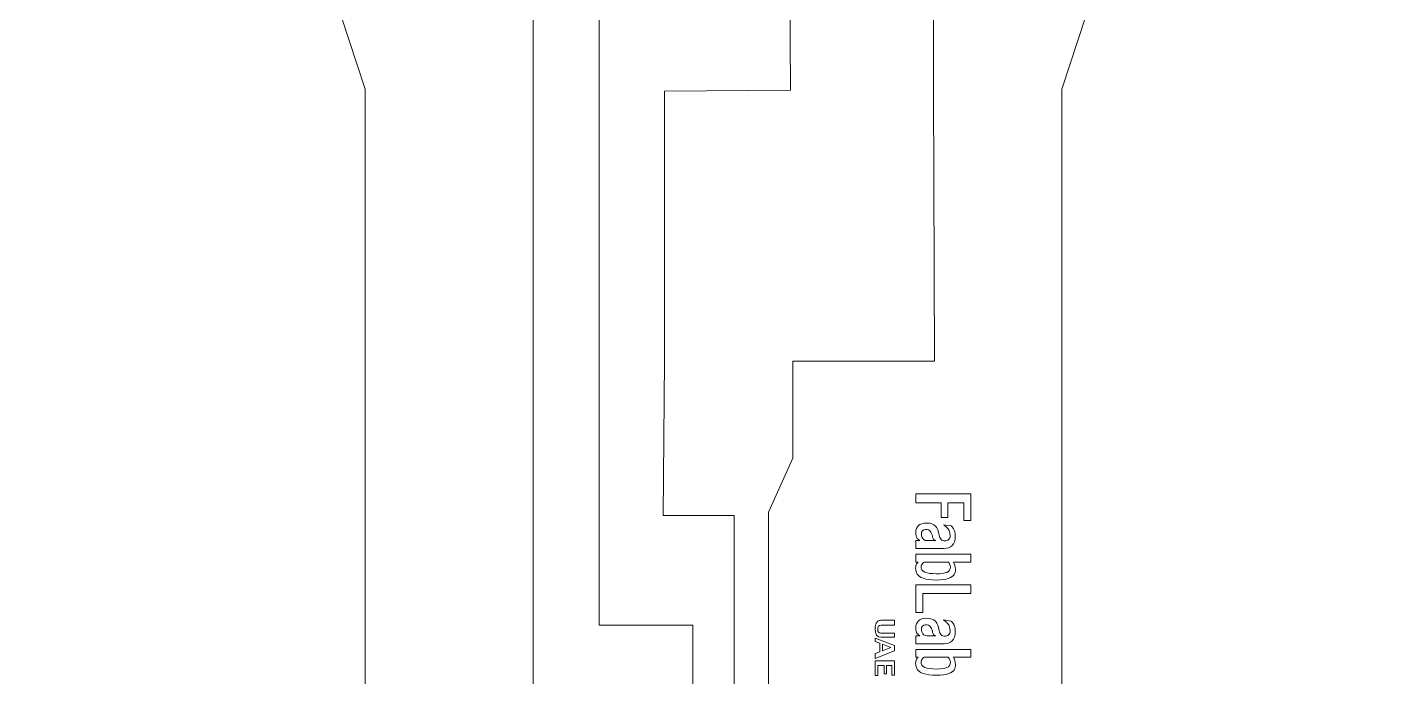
# Model space of a CAD drawing. Header units: millimetres. Extents: x -142 to 112, y -67 to 203.
# Drawn here: x -40 to 20, y 111.9 to 140.3 of the extents above; entities that cross this region are included whole.
import ezdxf

# ---------------------------------------------------------------- set-up
doc = ezdxf.new("R2010")
doc.units = ezdxf.units.MM
doc.header["$MEASUREMENT"] = 0
doc.layers.add('Layer 1', color=7, linetype='Continuous')

msp = doc.modelspace()

# ---------------------------------------------------------------- linework, layer by layer
at = {"layer": 'Layer 1', "lineweight": 9}
for points, knots in [([(-10.9117, 91.1512), (-10.9117, 91.1512), (-10.9117, 114.1512), (-10.9117, 114.1512), (-10.9117, 114.1512), (-10.9117, 114.1512), (-15.0117, 114.1512), (-15.0117, 114.1512), (-15.0117, 114.1512), (-15.0117, 114.1512), (-15.0117, 141.2705), (-15.0117, 141.2705), (-15.0117, 141.2705), (-15.0117, 141.2705), (-12.841, 143.4412), (-12.841, 143.4412), (-12.841, 143.4412), (-12.841, 143.4412), (-12.841, 144.2505), (-12.841, 144.2505), (-12.841, 144.2505), (-12.841, 144.2505), (-15.731, 144.2505), (-15.731, 144.2505), (-15.731, 144.2505), (-15.731, 144.2505), (-15.731, 143.4412), (-15.731, 143.4412), (-15.731, 143.4412), (-15.731, 143.4412), (-17.9017, 141.2705), (-17.9017, 141.2705), (-17.9017, 141.2705), (-17.9017, 141.2705), (-17.9017, 111.2612), (-17.9017, 111.2612), (-17.9017, 111.2612), (-17.9017, 111.2612), (-12.4117, 111.2612), (-12.4117, 111.2612), (-12.4117, 111.2612), (-12.4117, 111.2612), (-12.4117, 91.1512), (-12.4117, 91.1512), (-12.4117, 91.1512), (-13.2079, 91.1507), (-13.9712, 90.8339), (-14.5338, 90.2706), (-14.5338, 90.2706), (-15.0964, 89.7073), (-15.4122, 88.9473), (-15.4117, 88.1512), (-15.4117, 88.1512), (-15.4117, 88.1512), (-15.4117, 77.5512), (-15.4117, 77.5512), (-15.4117, 77.5512), (-15.4117, 77.5512), (-40.0117, 77.5512), (-40.0117, 77.5512), (-40.0117, 77.5512), (-40.0117, 77.5512), (-40.0117, 90.2404), (-40.0117, 90.2404), (-40.0117, 90.2404), (-40.0117, 90.2404), (-25.2433, 103.3482), (-25.2433, 103.3482), (-25.2433, 103.3482), (-25.2433, 103.3482), (-25.2433, 137.5717), (-25.2433, 137.5717), (-25.2433, 137.5717), (-25.2433, 137.5717), (-30.1321, 152.433), (-30.1321, 152.433), (-30.1321, 152.433), (-30.1321, 152.433), (-30.1321, 197.5433), (-30.1321, 197.5433), (-30.1321, 197.5433), (-30.1321, 197.5433), (-25.2236, 202.9913), (-25.2236, 202.9913), (-25.2236, 202.9913), (-25.2236, 202.9913), (5.2002, 202.9913), (5.2002, 202.9913), (5.2002, 202.9913), (5.2002, 202.9913), (10.1087, 197.5433), (10.1087, 197.5433), (10.1087, 197.5433), (10.1087, 197.5433), (10.1087, 152.433), (10.1087, 152.433), (10.1087, 152.433), (10.1087, 152.433), (5.2199, 137.5717), (5.2199, 137.5717), (5.2199, 137.5717), (5.2199, 137.5717), (5.2199, 103.3482), (5.2199, 103.3482), (5.2199, 103.3482), (5.2199, 103.3482), (19.9883, 90.2404), (19.9883, 90.2404), (19.9883, 90.2404), (19.9883, 90.2404), (19.9883, 77.5512), (19.9883, 77.5512), (19.9883, 77.5512), (19.9883, 77.5512), (-4.6117, 77.5512), (-4.6117, 77.5512), (-4.6117, 77.5512), (-4.6117, 77.5512), (-4.6117, 88.1512), (-4.6117, 88.1512), (-4.6117, 88.1512), (-4.6122, 88.9473), (-4.929, 89.7107), (-5.4923, 90.2733), (-5.4923, 90.2733), (-6.0556, 90.8359), (-6.8156, 91.1517), (-7.6117, 91.1512), (-7.6117, 91.1512), (-7.6117, 91.1512), (-7.6117, 119.0786), (-7.6117, 119.0786), (-7.6117, 119.0786), (-7.6117, 119.0786), (-6.5403, 121.4512), (-6.5403, 121.4512), (-6.5403, 121.4512), (-6.5403, 121.4512), (-6.5403, 125.6861), (-6.5403, 125.6861), (-6.5403, 125.6861), (-6.5403, 125.6861), (-6.2144, 125.6861), (-6.2144, 125.6861), (-6.2144, 125.6861), (-6.2144, 125.6861), (-0.3509, 125.6863), (-0.3509, 125.6863), (-0.3509, 125.6863), (-0.3509, 125.6863), (-0.3877, 137.526), (-0.3877, 137.526), (-0.3877, 137.526), (-0.3877, 137.526), (-0.3877, 144.273), (-0.3877, 144.273), (-0.3877, 144.273), (-0.3877, 144.273), (-6.6881, 144.2505), (-6.6881, 144.2505), (-6.6881, 144.2505), (-6.6881, 144.2505), (-6.6418, 137.5242), (-6.6418, 137.5242), (-6.6418, 137.5242), (-6.6418, 137.5242), (-12.1509, 137.4863), (-12.1509, 137.4863), (-12.1509, 137.4863), (-12.1509, 137.4863), (-12.1509, 125.6863), (-12.1509, 125.6863), (-12.1509, 125.6863), (-12.1509, 125.6863), (-12.2144, 118.9391), (-12.2144, 118.9391), (-12.2144, 118.9391), (-12.2144, 118.9391), (-9.1117, 118.9391), (-9.1117, 118.9391), (-9.1117, 118.9391), (-9.1117, 118.9391), (-9.1117, 91.1512), (-9.1117, 91.1512), (-9.1117, 91.1512), (-9.1117, 91.1512), (-10.9117, 91.1512), (-10.9117, 91.1512)], [0, 0, 0, 0, 0.0208333, 0.0208333, 0.0208333, 0.0208333, 0.0416667, 0.0416667, 0.0416667, 0.0416667, 0.0625, 0.0625, 0.0625, 0.0625, 0.0833333, 0.0833333, 0.0833333, 0.0833333, 0.1041667, 0.1041667, 0.1041667, 0.1041667, 0.125, 0.125, 0.125, 0.125, 0.1458333, 0.1458333, 0.1458333, 0.1458333, 0.1666667, 0.1666667, 0.1666667, 0.1666667, 0.1875, 0.1875, 0.1875, 0.1875, 0.2083333, 0.2083333, 0.2083333, 0.2083333, 0.2291667, 0.2291667, 0.2291667, 0.2291667, 0.25, 0.25, 0.25, 0.25, 0.2708333, 0.2708333, 0.2708333, 0.2708333, 0.2916667, 0.2916667, 0.2916667, 0.2916667, 0.3125, 0.3125, 0.3125, 0.3125, 0.3333333, 0.3333333, 0.3333333, 0.3333333, 0.3541667, 0.3541667, 0.3541667, 0.3541667, 0.375, 0.375, 0.375, 0.375, 0.3958333, 0.3958333, 0.3958333, 0.3958333, 0.4166667, 0.4166667, 0.4166667, 0.4166667, 0.4375, 0.4375, 0.4375, 0.4375, 0.4583333, 0.4583333, 0.4583333, 0.4583333, 0.4791667, 0.4791667, 0.4791667, 0.4791667, 0.5, 0.5, 0.5, 0.5, 0.5208333, 0.5208333, 0.5208333, 0.5208333, 0.5416667, 0.5416667, 0.5416667, 0.5416667, 0.5625, 0.5625, 0.5625, 0.5625, 0.5833333, 0.5833333, 0.5833333, 0.5833333, 0.6041667, 0.6041667, 0.6041667, 0.6041667, 0.625, 0.625, 0.625, 0.625, 0.6458333, 0.6458333, 0.6458333, 0.6458333, 0.6666667, 0.6666667, 0.6666667, 0.6666667, 0.6875, 0.6875, 0.6875, 0.6875, 0.7083333, 0.7083333, 0.7083333, 0.7083333, 0.7291667, 0.7291667, 0.7291667, 0.7291667, 0.75, 0.75, 0.75, 0.75, 0.7708333, 0.7708333, 0.7708333, 0.7708333, 0.7916667, 0.7916667, 0.7916667, 0.7916667, 0.8125, 0.8125, 0.8125, 0.8125, 0.8333333, 0.8333333, 0.8333333, 0.8333333, 0.8541667, 0.8541667, 0.8541667, 0.8541667, 0.875, 0.875, 0.875, 0.875, 0.8958333, 0.8958333, 0.8958333, 0.8958333, 0.9166667, 0.9166667, 0.9166667, 0.9166667, 0.9375, 0.9375, 0.9375, 0.9375, 0.9583333, 0.9583333, 0.9583333, 0.9583333, 1, 1, 1, 1]), ([(-1.1675, 119.4991), (-1.1675, 119.4991), (-1.1675, 119.8883), (-1.1675, 119.8883), (-1.1675, 119.8883), (-1.1675, 119.8883), (1.2405, 119.8883), (1.2405, 119.8883), (1.2405, 119.8883), (1.2405, 119.8883), (1.2405, 118.7232), (1.2405, 118.7232), (1.2405, 118.7232), (1.2405, 118.7232), (0.9403, 118.7232), (0.9403, 118.7232), (0.9403, 118.7232), (0.9403, 118.7232), (0.9403, 119.4991), (0.9403, 119.4991), (0.9403, 119.4991), (0.9403, 119.4991), (0.2377, 119.4991), (0.2377, 119.4991), (0.2377, 119.4991), (0.2377, 119.4991), (0.2377, 118.8524), (0.2377, 118.8524), (0.2377, 118.8524), (0.2377, 118.8524), (-0.0612, 118.8524), (-0.0612, 118.8524), (-0.0612, 118.8524), (-0.0612, 118.8524), (-0.0612, 119.4991), (-0.0612, 119.4991), (-0.0612, 119.4991), (-0.0612, 119.4991), (-1.1675, 119.4991), (-1.1675, 119.4991)], [0, 0, 0, 0, 0.0909091, 0.0909091, 0.0909091, 0.0909091, 0.1818182, 0.1818182, 0.1818182, 0.1818182, 0.2727273, 0.2727273, 0.2727273, 0.2727273, 0.3636364, 0.3636364, 0.3636364, 0.3636364, 0.4545455, 0.4545455, 0.4545455, 0.4545455, 0.5454545, 0.5454545, 0.5454545, 0.5454545, 0.6363636, 0.6363636, 0.6363636, 0.6363636, 0.7272727, 0.7272727, 0.7272727, 0.7272727, 0.8181818, 0.8181818, 0.8181818, 0.8181818, 1, 1, 1, 1]), ([(0.4265, 117.6222), (0.5168, 117.7066), (0.5621, 117.8432), (0.5621, 118.0321), (0.5621, 118.0321), (0.5613, 118.1248), (0.5476, 118.2046), (0.521, 118.2716), (0.521, 118.2716), (0.4946, 118.3386), (0.4663, 118.3907), (0.436, 118.4281), (0.436, 118.4281), (0.4057, 118.4655), (0.3875, 118.4841), (0.3816, 118.4841), (0.3816, 118.4841), (0.3816, 118.4841), (0.0398, 118.5353), (0.0398, 118.5353), (0.0398, 118.5353), (0.0894, 118.5107), (0.151, 118.4593), (0.2246, 118.3806), (0.2246, 118.3806), (0.2982, 118.302), (0.335, 118.1918), (0.335, 118.0501), (0.335, 118.0501), (0.335, 117.9812), (0.3127, 117.9268), (0.2682, 117.8864), (0.2682, 117.8864), (0.2236, 117.8459), (0.1701, 117.8258), (0.108, 117.8258), (0.108, 117.8258), (0.0465, 117.8258), (-0.0087, 117.8478), (-0.058, 117.8918), (-0.058, 117.8918), (-0.1071, 117.9357), (-0.1363, 117.9984), (-0.1456, 118.0797), (-0.1456, 118.0797), (-0.164, 118.2561), (-0.2167, 118.3883), (-0.3033, 118.4765), (-0.3033, 118.4765), (-0.3899, 118.5647), (-0.5198, 118.6088), (-0.693, 118.6088), (-0.693, 118.6088), (-0.8545, 118.6071), (-0.9727, 118.569), (-1.0474, 118.4949), (-1.0474, 118.4949), (-1.1223, 118.4208), (-1.1627, 118.3278), (-1.1685, 118.216), (-1.1685, 118.216), (-1.1685, 118.0851), (-1.1455, 117.9922), (-1.0991, 117.9376), (-1.0991, 117.9376), (-1.0529, 117.8828), (-1.0143, 117.8507), (-0.9831, 117.8411), (-0.9831, 117.8411), (-0.9831, 117.8411), (-1.1635, 117.8411), (-1.1635, 117.8411), (-1.1635, 117.8411), (-1.1635, 117.8411), (-1.1635, 117.4957), (-1.1635, 117.4957), (-1.1635, 117.4957), (-1.1635, 117.4957), (0.0714, 117.4957), (0.0714, 117.4957), (0.0714, 117.4957), (0.2178, 117.4957), (0.3361, 117.5378), (0.4265, 117.6222)], [0, 0, 0, 0, 0.0454545, 0.0454545, 0.0454545, 0.0454545, 0.0909091, 0.0909091, 0.0909091, 0.0909091, 0.1363636, 0.1363636, 0.1363636, 0.1363636, 0.1818182, 0.1818182, 0.1818182, 0.1818182, 0.2272727, 0.2272727, 0.2272727, 0.2272727, 0.2727273, 0.2727273, 0.2727273, 0.2727273, 0.3181818, 0.3181818, 0.3181818, 0.3181818, 0.3636364, 0.3636364, 0.3636364, 0.3636364, 0.4090909, 0.4090909, 0.4090909, 0.4090909, 0.4545455, 0.4545455, 0.4545455, 0.4545455, 0.5, 0.5, 0.5, 0.5, 0.5454545, 0.5454545, 0.5454545, 0.5454545, 0.5909091, 0.5909091, 0.5909091, 0.5909091, 0.6363636, 0.6363636, 0.6363636, 0.6363636, 0.6818182, 0.6818182, 0.6818182, 0.6818182, 0.7272727, 0.7272727, 0.7272727, 0.7272727, 0.7727273, 0.7727273, 0.7727273, 0.7727273, 0.8181818, 0.8181818, 0.8181818, 0.8181818, 0.8636364, 0.8636364, 0.8636364, 0.8636364, 0.9090909, 0.9090909, 0.9090909, 0.9090909, 1, 1, 1, 1]), ([(-0.688, 117.8411), (-0.688, 117.8411), (-0.688, 117.8411), (-0.688, 117.8411), (-0.688, 117.8411), (-0.783, 117.8411), (-0.852, 117.8973), (-0.8948, 118.0097), (-0.8948, 118.0097), (-0.9116, 118.0503), (-0.92, 118.0896), (-0.92, 118.1272), (-0.92, 118.1272), (-0.92, 118.2521), (-0.8616, 118.3186), (-0.7447, 118.3263), (-0.7447, 118.3263), (-0.6438, 118.3263), (-0.5726, 118.3012), (-0.531, 118.2509), (-0.531, 118.2509), (-0.4893, 118.2008), (-0.4592, 118.1277), (-0.4407, 118.0321), (-0.4407, 118.0321), (-0.4315, 117.9759), (-0.4163, 117.934), (-0.3953, 117.9065), (-0.3953, 117.9065), (-0.3744, 117.879), (-0.353, 117.8613), (-0.3316, 117.8536), (-0.3316, 117.8536), (-0.3101, 117.8458), (-0.2982, 117.8416), (-0.2957, 117.8411), (-0.2957, 117.8411), (-0.2957, 117.8411), (-0.688, 117.8411), (-0.688, 117.8411)], [0, 0, 0, 0, 0.0909091, 0.0909091, 0.0909091, 0.0909091, 0.1818182, 0.1818182, 0.1818182, 0.1818182, 0.2727273, 0.2727273, 0.2727273, 0.2727273, 0.3636364, 0.3636364, 0.3636364, 0.3636364, 0.4545455, 0.4545455, 0.4545455, 0.4545455, 0.5454545, 0.5454545, 0.5454545, 0.5454545, 0.6363636, 0.6363636, 0.6363636, 0.6363636, 0.7272727, 0.7272727, 0.7272727, 0.7272727, 0.8181818, 0.8181818, 0.8181818, 0.8181818, 1, 1, 1, 1]), ([(0.2713, 116.1881), (0.3945, 116.2345), (0.4745, 116.2912), (0.5117, 116.3585), (0.5117, 116.3585), (0.5486, 116.4257), (0.5671, 116.5027), (0.5671, 116.5895), (0.5671, 116.5895), (0.5671, 116.7174), (0.5381, 116.8227), (0.4801, 116.9052), (0.4801, 116.9052), (0.4801, 116.9052), (1.2445, 116.9052), (1.2445, 116.9052), (1.2445, 116.9052), (1.2445, 116.9052), (1.2445, 117.2506), (1.2445, 117.2506), (1.2445, 117.2506), (1.2445, 117.2506), (-1.1635, 117.2506), (-1.1635, 117.2506), (-1.1635, 117.2506), (-1.1635, 117.2506), (-1.1635, 116.9052), (-1.1635, 116.9052), (-1.1635, 116.9052), (-1.1635, 116.9052), (-1.0601, 116.9052), (-1.0601, 116.9052), (-1.0601, 116.9052), (-1.0786, 116.8921), (-1.1022, 116.8632), (-1.1307, 116.8186), (-1.1307, 116.8186), (-1.1593, 116.7741), (-1.1736, 116.7112), (-1.1736, 116.6299), (-1.1736, 116.6299), (-1.1719, 116.5372), (-1.1484, 116.4533), (-1.103, 116.3782), (-1.103, 116.3782), (-1.0576, 116.3032), (-0.9675, 116.2412), (-0.833, 116.1921), (-0.833, 116.1921), (-0.6985, 116.1432), (-0.5072, 116.1186), (-0.2591, 116.1186), (-0.2591, 116.1186), (-0.0287, 116.1186), (0.1481, 116.1417), (0.2713, 116.1881)], [0, 0, 0, 0, 0.0666667, 0.0666667, 0.0666667, 0.0666667, 0.1333333, 0.1333333, 0.1333333, 0.1333333, 0.2, 0.2, 0.2, 0.2, 0.2666667, 0.2666667, 0.2666667, 0.2666667, 0.3333333, 0.3333333, 0.3333333, 0.3333333, 0.4, 0.4, 0.4, 0.4, 0.4666667, 0.4666667, 0.4666667, 0.4666667, 0.5333333, 0.5333333, 0.5333333, 0.5333333, 0.6, 0.6, 0.6, 0.6, 0.6666667, 0.6666667, 0.6666667, 0.6666667, 0.7333333, 0.7333333, 0.7333333, 0.7333333, 0.8, 0.8, 0.8, 0.8, 0.8666667, 0.8666667, 0.8666667, 0.8666667, 1, 1, 1, 1]), ([(-0.7693, 116.4626), (-0.7693, 116.4626), (-0.7693, 116.4626), (-0.7693, 116.4626), (-0.7693, 116.4626), (-0.8808, 116.5101), (-0.9365, 116.5916), (-0.9365, 116.707), (-0.9365, 116.707), (-0.9288, 116.7608), (-0.9063, 116.8073), (-0.869, 116.8465), (-0.869, 116.8465), (-0.8316, 116.8856), (-0.8074, 116.9052), (-0.7964, 116.9052), (-0.7964, 116.9052), (-0.7964, 116.9052), (0.2467, 116.9052), (0.2467, 116.9052), (0.2467, 116.9052), (0.2569, 116.9052), (0.2741, 116.8869), (0.2984, 116.8505), (0.2984, 116.8505), (0.3228, 116.814), (0.3383, 116.7623), (0.3452, 116.6953), (0.3452, 116.6953), (0.3452, 116.5746), (0.2936, 116.4937), (0.1905, 116.4527), (0.1905, 116.4527), (0.0876, 116.4118), (-0.0606, 116.3913), (-0.2541, 116.3913), (-0.2541, 116.3913), (-0.4861, 116.3913), (-0.6578, 116.4151), (-0.7693, 116.4626)], [0, 0, 0, 0, 0.0909091, 0.0909091, 0.0909091, 0.0909091, 0.1818182, 0.1818182, 0.1818182, 0.1818182, 0.2727273, 0.2727273, 0.2727273, 0.2727273, 0.3636364, 0.3636364, 0.3636364, 0.3636364, 0.4545455, 0.4545455, 0.4545455, 0.4545455, 0.5454545, 0.5454545, 0.5454545, 0.5454545, 0.6363636, 0.6363636, 0.6363636, 0.6363636, 0.7272727, 0.7272727, 0.7272727, 0.7272727, 0.8181818, 0.8181818, 0.8181818, 0.8181818, 1, 1, 1, 1]), ([(-0.8633, 115.5216), (-0.8633, 115.5216), (-0.8633, 114.691), (-0.8633, 114.691), (-0.8633, 114.691), (-0.8633, 114.691), (-1.1635, 114.691), (-1.1635, 114.691), (-1.1635, 114.691), (-1.1635, 114.691), (-1.1635, 115.9108), (-1.1635, 115.9108), (-1.1635, 115.9108), (-1.1635, 115.9108), (1.2445, 115.9108), (1.2445, 115.9108), (1.2445, 115.9108), (1.2445, 115.9108), (1.2445, 115.5216), (1.2445, 115.5216), (1.2445, 115.5216), (1.2445, 115.5216), (-0.8633, 115.5216), (-0.8633, 115.5216)], [0, 0, 0, 0, 0.1428571, 0.1428571, 0.1428571, 0.1428571, 0.2857143, 0.2857143, 0.2857143, 0.2857143, 0.4285714, 0.4285714, 0.4285714, 0.4285714, 0.5714286, 0.5714286, 0.5714286, 0.5714286, 0.7142857, 0.7142857, 0.7142857, 0.7142857, 1, 1, 1, 1]), ([(-2.6828, 113.6172), (-2.8552, 113.6172), (-2.9415, 113.74), (-2.9415, 113.9854), (-2.9415, 113.9854), (-2.9415, 114.0933), (-2.9267, 114.1747), (-2.8973, 114.2294), (-2.8973, 114.2294), (-2.8678, 114.2842), (-2.8324, 114.3193), (-2.791, 114.3348), (-2.791, 114.3348), (-2.7496, 114.3503), (-2.7028, 114.3581), (-2.6506, 114.3581), (-2.6506, 114.3581), (-2.6506, 114.3581), (-2.1036, 114.3581), (-2.1036, 114.3581), (-2.1036, 114.3581), (-2.1036, 114.3581), (-2.1036, 114.1419), (-2.1036, 114.1419), (-2.1036, 114.1419), (-2.1036, 114.1419), (-2.6488, 114.1419), (-2.6488, 114.1419), (-2.6488, 114.1419), (-2.6503, 114.1419), (-2.6551, 114.1422), (-2.6632, 114.1429), (-2.6632, 114.1429), (-2.6713, 114.1436), (-2.6784, 114.1439), (-2.6845, 114.1439), (-2.6845, 114.1439), (-2.7821, 114.1439), (-2.8309, 114.0831), (-2.8309, 113.9615), (-2.8309, 113.9615), (-2.8309, 113.8493), (-2.7833, 113.7933), (-2.688, 113.7933), (-2.688, 113.7933), (-2.6805, 113.7933), (-2.6716, 113.7936), (-2.6615, 113.7942), (-2.6615, 113.7942), (-2.6513, 113.7949), (-2.6454, 113.7952), (-2.6436, 113.7952), (-2.6436, 113.7952), (-2.6436, 113.7952), (-2.1036, 113.7952), (-2.1036, 113.7952), (-2.1036, 113.7952), (-2.1036, 113.7952), (-2.1036, 113.6172), (-2.1036, 113.6172), (-2.1036, 113.6172), (-2.1036, 113.6172), (-2.6436, 113.6172), (-2.6436, 113.6172), (-2.6436, 113.6172), (-2.6436, 113.6172), (-2.6828, 113.6172), (-2.6828, 113.6172)], [0, 0, 0, 0, 0.0555556, 0.0555556, 0.0555556, 0.0555556, 0.1111111, 0.1111111, 0.1111111, 0.1111111, 0.1666667, 0.1666667, 0.1666667, 0.1666667, 0.2222222, 0.2222222, 0.2222222, 0.2222222, 0.2777778, 0.2777778, 0.2777778, 0.2777778, 0.3333333, 0.3333333, 0.3333333, 0.3333333, 0.3888889, 0.3888889, 0.3888889, 0.3888889, 0.4444444, 0.4444444, 0.4444444, 0.4444444, 0.5, 0.5, 0.5, 0.5, 0.5555556, 0.5555556, 0.5555556, 0.5555556, 0.6111111, 0.6111111, 0.6111111, 0.6111111, 0.6666667, 0.6666667, 0.6666667, 0.6666667, 0.7222222, 0.7222222, 0.7222222, 0.7222222, 0.7777778, 0.7777778, 0.7777778, 0.7777778, 0.8333333, 0.8333333, 0.8333333, 0.8333333, 0.8888889, 0.8888889, 0.8888889, 0.8888889, 1, 1, 1, 1]), ([(0.4265, 113.4591), (0.5168, 113.5435), (0.5621, 113.6801), (0.5621, 113.8689), (0.5621, 113.8689), (0.5613, 113.9617), (0.5476, 114.0415), (0.521, 114.1085), (0.521, 114.1085), (0.4946, 114.1755), (0.4663, 114.2276), (0.436, 114.265), (0.436, 114.265), (0.4057, 114.3023), (0.3875, 114.321), (0.3816, 114.321), (0.3816, 114.321), (0.3816, 114.321), (0.0398, 114.3722), (0.0398, 114.3722), (0.0398, 114.3722), (0.0894, 114.3476), (0.151, 114.2962), (0.2246, 114.2175), (0.2246, 114.2175), (0.2982, 114.1389), (0.335, 114.0286), (0.335, 113.887), (0.335, 113.887), (0.335, 113.8181), (0.3127, 113.7637), (0.2682, 113.7232), (0.2682, 113.7232), (0.2236, 113.6828), (0.1701, 113.6627), (0.108, 113.6627), (0.108, 113.6627), (0.0465, 113.6627), (-0.0087, 113.6847), (-0.058, 113.7286), (-0.058, 113.7286), (-0.1071, 113.7726), (-0.1363, 113.8352), (-0.1456, 113.9166), (-0.1456, 113.9166), (-0.164, 114.0929), (-0.2167, 114.2252), (-0.3033, 114.3134), (-0.3033, 114.3134), (-0.3899, 114.4016), (-0.5198, 114.4457), (-0.693, 114.4457), (-0.693, 114.4457), (-0.8545, 114.444), (-0.9727, 114.4059), (-1.0474, 114.3318), (-1.0474, 114.3318), (-1.1223, 114.2577), (-1.1627, 114.1647), (-1.1685, 114.0529), (-1.1685, 114.0529), (-1.1685, 113.922), (-1.1455, 113.8291), (-1.0991, 113.7743), (-1.0991, 113.7743), (-1.0529, 113.7197), (-1.0143, 113.6876), (-0.9831, 113.678), (-0.9831, 113.678), (-0.9831, 113.678), (-1.1635, 113.678), (-1.1635, 113.678), (-1.1635, 113.678), (-1.1635, 113.678), (-1.1635, 113.3326), (-1.1635, 113.3326), (-1.1635, 113.3326), (-1.1635, 113.3326), (0.0714, 113.3326), (0.0714, 113.3326), (0.0714, 113.3326), (0.2178, 113.3326), (0.3361, 113.3747), (0.4265, 113.4591)], [0, 0, 0, 0, 0.0454545, 0.0454545, 0.0454545, 0.0454545, 0.0909091, 0.0909091, 0.0909091, 0.0909091, 0.1363636, 0.1363636, 0.1363636, 0.1363636, 0.1818182, 0.1818182, 0.1818182, 0.1818182, 0.2272727, 0.2272727, 0.2272727, 0.2272727, 0.2727273, 0.2727273, 0.2727273, 0.2727273, 0.3181818, 0.3181818, 0.3181818, 0.3181818, 0.3636364, 0.3636364, 0.3636364, 0.3636364, 0.4090909, 0.4090909, 0.4090909, 0.4090909, 0.4545455, 0.4545455, 0.4545455, 0.4545455, 0.5, 0.5, 0.5, 0.5, 0.5454545, 0.5454545, 0.5454545, 0.5454545, 0.5909091, 0.5909091, 0.5909091, 0.5909091, 0.6363636, 0.6363636, 0.6363636, 0.6363636, 0.6818182, 0.6818182, 0.6818182, 0.6818182, 0.7272727, 0.7272727, 0.7272727, 0.7272727, 0.7727273, 0.7727273, 0.7727273, 0.7727273, 0.8181818, 0.8181818, 0.8181818, 0.8181818, 0.8636364, 0.8636364, 0.8636364, 0.8636364, 0.9090909, 0.9090909, 0.9090909, 0.9090909, 1, 1, 1, 1]), ([(-0.688, 113.678), (-0.688, 113.678), (-0.688, 113.678), (-0.688, 113.678), (-0.688, 113.678), (-0.783, 113.678), (-0.852, 113.7342), (-0.8948, 113.8466), (-0.8948, 113.8466), (-0.9116, 113.8872), (-0.92, 113.9265), (-0.92, 113.9641), (-0.92, 113.9641), (-0.92, 114.089), (-0.8616, 114.1555), (-0.7447, 114.1632), (-0.7447, 114.1632), (-0.6438, 114.1632), (-0.5726, 114.1381), (-0.531, 114.0878), (-0.531, 114.0878), (-0.4893, 114.0377), (-0.4592, 113.9646), (-0.4407, 113.8689), (-0.4407, 113.8689), (-0.4315, 113.8127), (-0.4163, 113.7709), (-0.3953, 113.7434), (-0.3953, 113.7434), (-0.3744, 113.7159), (-0.353, 113.6982), (-0.3316, 113.6905), (-0.3316, 113.6905), (-0.3101, 113.6827), (-0.2982, 113.6785), (-0.2957, 113.678), (-0.2957, 113.678), (-0.2957, 113.678), (-0.688, 113.678), (-0.688, 113.678)], [0, 0, 0, 0, 0.0909091, 0.0909091, 0.0909091, 0.0909091, 0.1818182, 0.1818182, 0.1818182, 0.1818182, 0.2727273, 0.2727273, 0.2727273, 0.2727273, 0.3636364, 0.3636364, 0.3636364, 0.3636364, 0.4545455, 0.4545455, 0.4545455, 0.4545455, 0.5454545, 0.5454545, 0.5454545, 0.5454545, 0.6363636, 0.6363636, 0.6363636, 0.6363636, 0.7272727, 0.7272727, 0.7272727, 0.7272727, 0.8181818, 0.8181818, 0.8181818, 0.8181818, 1, 1, 1, 1]), ([(-2.1039, 113.0185), (-2.1039, 113.0185), (-2.1039, 113.2567), (-2.1039, 113.2567), (-2.1039, 113.2567), (-2.1039, 113.2567), (-2.9351, 113.5794), (-2.9351, 113.5794), (-2.9351, 113.5794), (-2.9351, 113.5794), (-2.9351, 113.4332), (-2.9351, 113.4332), (-2.9351, 113.4332), (-2.9351, 113.4332), (-2.7371, 113.3568), (-2.7371, 113.3568), (-2.7371, 113.3568), (-2.7371, 113.3568), (-2.7371, 112.9842), (-2.7371, 112.9842), (-2.7371, 112.9842), (-2.7371, 112.9842), (-2.9351, 112.9021), (-2.9351, 112.9021), (-2.9351, 112.9021), (-2.9351, 112.9021), (-2.9351, 112.6898), (-2.9351, 112.6898), (-2.9351, 112.6898), (-2.9351, 112.6898), (-2.1039, 113.0185), (-2.1039, 113.0185)], [0, 0, 0, 0, 0.1111111, 0.1111111, 0.1111111, 0.1111111, 0.2222222, 0.2222222, 0.2222222, 0.2222222, 0.3333333, 0.3333333, 0.3333333, 0.3333333, 0.4444444, 0.4444444, 0.4444444, 0.4444444, 0.5555556, 0.5555556, 0.5555556, 0.5555556, 0.6666667, 0.6666667, 0.6666667, 0.6666667, 0.7777778, 0.7777778, 0.7777778, 0.7777778, 1, 1, 1, 1]), ([(-2.616, 113.307), (-2.616, 113.307), (-2.616, 113.307), (-2.616, 113.307), (-2.616, 113.307), (-2.616, 113.307), (-2.261, 113.1706), (-2.261, 113.1706), (-2.261, 113.1706), (-2.261, 113.1706), (-2.616, 113.0282), (-2.616, 113.0282), (-2.616, 113.0282), (-2.616, 113.0282), (-2.616, 113.307), (-2.616, 113.307)], [0, 0, 0, 0, 0.2, 0.2, 0.2, 0.2, 0.4, 0.4, 0.4, 0.4, 0.6, 0.6, 0.6, 0.6, 1, 1, 1, 1]), ([(0.2713, 112.0248), (0.3945, 112.0712), (0.4745, 112.128), (0.5117, 112.1952), (0.5117, 112.1952), (0.5486, 112.2625), (0.5671, 112.3395), (0.5671, 112.4262), (0.5671, 112.4262), (0.5671, 112.5541), (0.5381, 112.6594), (0.4801, 112.7419), (0.4801, 112.7419), (0.4801, 112.7419), (1.2445, 112.7419), (1.2445, 112.7419), (1.2445, 112.7419), (1.2445, 112.7419), (1.2445, 113.0873), (1.2445, 113.0873), (1.2445, 113.0873), (1.2445, 113.0873), (-1.1635, 113.0873), (-1.1635, 113.0873), (-1.1635, 113.0873), (-1.1635, 113.0873), (-1.1635, 112.7419), (-1.1635, 112.7419), (-1.1635, 112.7419), (-1.1635, 112.7419), (-1.0601, 112.7419), (-1.0601, 112.7419), (-1.0601, 112.7419), (-1.0786, 112.7288), (-1.1022, 112.6999), (-1.1307, 112.6553), (-1.1307, 112.6553), (-1.1593, 112.6108), (-1.1736, 112.5479), (-1.1736, 112.4666), (-1.1736, 112.4666), (-1.1719, 112.3739), (-1.1484, 112.29), (-1.103, 112.215), (-1.103, 112.215), (-1.0576, 112.1399), (-0.9675, 112.0779), (-0.833, 112.0289), (-0.833, 112.0289), (-0.6985, 111.9799), (-0.5072, 111.9553), (-0.2591, 111.9553), (-0.2591, 111.9553), (-0.0287, 111.9553), (0.1481, 111.9784), (0.2713, 112.0248)], [0, 0, 0, 0, 0.0666667, 0.0666667, 0.0666667, 0.0666667, 0.1333333, 0.1333333, 0.1333333, 0.1333333, 0.2, 0.2, 0.2, 0.2, 0.2666667, 0.2666667, 0.2666667, 0.2666667, 0.3333333, 0.3333333, 0.3333333, 0.3333333, 0.4, 0.4, 0.4, 0.4, 0.4666667, 0.4666667, 0.4666667, 0.4666667, 0.5333333, 0.5333333, 0.5333333, 0.5333333, 0.6, 0.6, 0.6, 0.6, 0.6666667, 0.6666667, 0.6666667, 0.6666667, 0.7333333, 0.7333333, 0.7333333, 0.7333333, 0.8, 0.8, 0.8, 0.8, 0.8666667, 0.8666667, 0.8666667, 0.8666667, 1, 1, 1, 1]), ([(-2.1038, 112.589), (-2.1038, 112.589), (-2.1038, 111.9537), (-2.1038, 111.9537), (-2.1038, 111.9537), (-2.1038, 111.9537), (-2.2075, 111.9537), (-2.2075, 111.9537), (-2.2075, 111.9537), (-2.2075, 111.9537), (-2.2075, 112.3767), (-2.2075, 112.3767), (-2.2075, 112.3767), (-2.2075, 112.3767), (-2.45, 112.3767), (-2.45, 112.3767), (-2.45, 112.3767), (-2.45, 112.3767), (-2.45, 112.0242), (-2.45, 112.0242), (-2.45, 112.0242), (-2.45, 112.0242), (-2.5532, 112.0242), (-2.5532, 112.0242), (-2.5532, 112.0242), (-2.5532, 112.0242), (-2.5532, 112.3767), (-2.5532, 112.3767), (-2.5532, 112.3767), (-2.5532, 112.3767), (-2.8315, 112.3767), (-2.8315, 112.3767), (-2.8315, 112.3767), (-2.8315, 112.3767), (-2.8315, 111.9479), (-2.8315, 111.9479), (-2.8315, 111.9479), (-2.8315, 111.9479), (-2.9352, 111.9479), (-2.9352, 111.9479), (-2.9352, 111.9479), (-2.9352, 111.9479), (-2.9352, 112.589), (-2.9352, 112.589), (-2.9352, 112.589), (-2.9352, 112.589), (-2.1038, 112.589), (-2.1038, 112.589)], [0, 0, 0, 0, 0.0769231, 0.0769231, 0.0769231, 0.0769231, 0.1538462, 0.1538462, 0.1538462, 0.1538462, 0.2307692, 0.2307692, 0.2307692, 0.2307692, 0.3076923, 0.3076923, 0.3076923, 0.3076923, 0.3846154, 0.3846154, 0.3846154, 0.3846154, 0.4615385, 0.4615385, 0.4615385, 0.4615385, 0.5384615, 0.5384615, 0.5384615, 0.5384615, 0.6153846, 0.6153846, 0.6153846, 0.6153846, 0.6923077, 0.6923077, 0.6923077, 0.6923077, 0.7692308, 0.7692308, 0.7692308, 0.7692308, 0.8461538, 0.8461538, 0.8461538, 0.8461538, 1, 1, 1, 1]), ([(-0.7693, 112.2993), (-0.7693, 112.2993), (-0.7693, 112.2993), (-0.7693, 112.2993), (-0.7693, 112.2993), (-0.8808, 112.3468), (-0.9365, 112.4283), (-0.9365, 112.5437), (-0.9365, 112.5437), (-0.9288, 112.5975), (-0.9063, 112.644), (-0.869, 112.6832), (-0.869, 112.6832), (-0.8316, 112.7223), (-0.8074, 112.7419), (-0.7964, 112.7419), (-0.7964, 112.7419), (-0.7964, 112.7419), (0.2467, 112.7419), (0.2467, 112.7419), (0.2467, 112.7419), (0.2569, 112.7419), (0.2741, 112.7236), (0.2984, 112.6872), (0.2984, 112.6872), (0.3228, 112.6507), (0.3383, 112.599), (0.3452, 112.532), (0.3452, 112.532), (0.3452, 112.4113), (0.2936, 112.3304), (0.1905, 112.2894), (0.1905, 112.2894), (0.0876, 112.2485), (-0.0606, 112.228), (-0.2541, 112.228), (-0.2541, 112.228), (-0.4861, 112.228), (-0.6578, 112.2518), (-0.7693, 112.2993)], [0, 0, 0, 0, 0.0909091, 0.0909091, 0.0909091, 0.0909091, 0.1818182, 0.1818182, 0.1818182, 0.1818182, 0.2727273, 0.2727273, 0.2727273, 0.2727273, 0.3636364, 0.3636364, 0.3636364, 0.3636364, 0.4545455, 0.4545455, 0.4545455, 0.4545455, 0.5454545, 0.5454545, 0.5454545, 0.5454545, 0.6363636, 0.6363636, 0.6363636, 0.6363636, 0.7272727, 0.7272727, 0.7272727, 0.7272727, 0.8181818, 0.8181818, 0.8181818, 0.8181818, 1, 1, 1, 1])]:
    msp.add_open_spline(points, degree=3, knots=knots, dxfattribs=at)

doc.saveas('drawing.dxf')
